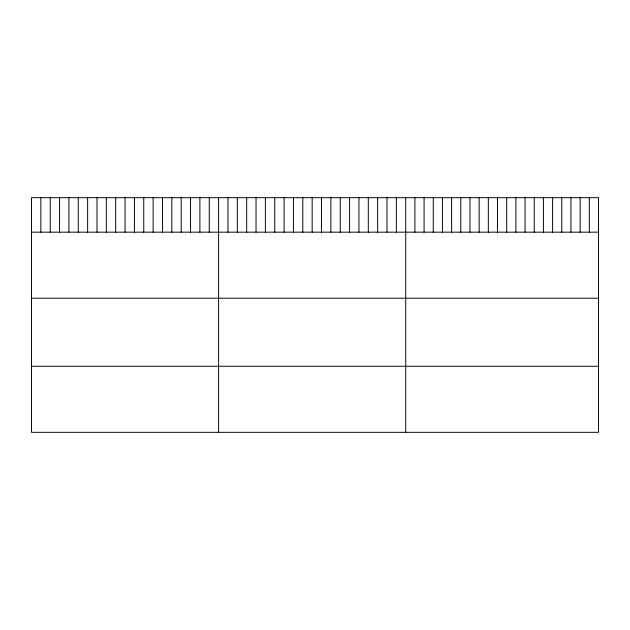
<?xml version="1.0" encoding="UTF-8"?>
<svg xmlns="http://www.w3.org/2000/svg" width="630" height="630" viewBox="0 0 630 630"><rect width="100%" height="100%" fill="white"/><g stroke="black" fill="none" stroke-linecap="round" stroke-linejoin="round"><path stroke-width="0.94" d="M598.5 232.163L598.5 432.322L31.5 432.322L31.5 197.678L598.5 197.678L598.5 232.163L31.5 232.163M31.5 298.218L598.5 298.218M31.5 366.266L598.5 366.266M589.318 197.678L589.318 232.163M580.143 197.678L580.143 232.163M570.961 197.678L570.961 232.163M561.779 197.678L561.779 232.163M552.597 197.678L552.597 232.163M543.422 197.678L543.422 232.163M534.24 197.678L534.24 232.163M525.058 197.678L525.058 232.163M515.883 197.678L515.883 232.163M506.701 197.678L506.701 232.163M497.519 197.678L497.519 232.163M488.337 197.678L488.337 232.163M479.162 197.678L479.162 232.163M469.98 197.678L469.98 232.163M460.798 197.678L460.798 232.163M451.623 197.678L451.623 232.163M442.441 197.678L442.441 232.163M433.259 197.678L433.259 232.163M424.077 197.678L424.077 232.163M414.902 197.678L414.902 232.163M405.72 197.678L405.72 432.322M396.364 197.678L396.364 232.163M387.009 197.678L387.009 232.163M377.654 197.678L377.654 232.163M368.298 197.678L368.298 232.163M358.942 197.678L358.942 232.163M349.587 197.678L349.587 232.163M340.231 197.678L340.231 232.163M330.876 197.678L330.876 232.163M321.52 197.678L321.52 232.163M312.165 197.678L312.165 232.163M302.809 197.678L302.809 232.163M293.454 197.678L293.454 232.163M284.099 197.678L284.099 232.163M274.743 197.678L274.743 232.163M265.387 197.678L265.387 232.163M256.032 197.678L256.032 232.163M246.677 197.678L246.677 232.163M237.321 197.678L237.321 232.163M227.966 197.678L227.966 232.163M218.61 197.678L218.61 432.322M209.255 197.678L209.255 232.163M199.899 197.678L199.899 232.163M190.543 197.678L190.543 232.163M181.188 197.678L181.188 232.163M171.832 197.678L171.832 232.163M162.477 197.678L162.477 232.163M153.121 197.678L153.121 232.163M143.766 197.678L143.766 232.163M134.411 197.678L134.411 232.163M125.055 197.678L125.055 232.163M115.699 197.678L115.699 232.163M106.344 197.678L106.344 232.163M96.988 197.678L96.988 232.163M87.633 197.678L87.633 232.163M78.278 197.678L78.278 232.163M68.922 197.678L68.922 232.163M59.566 197.678L59.566 232.163M50.211 197.678L50.211 232.163M40.855 197.678L40.855 232.163"/></g></svg>
